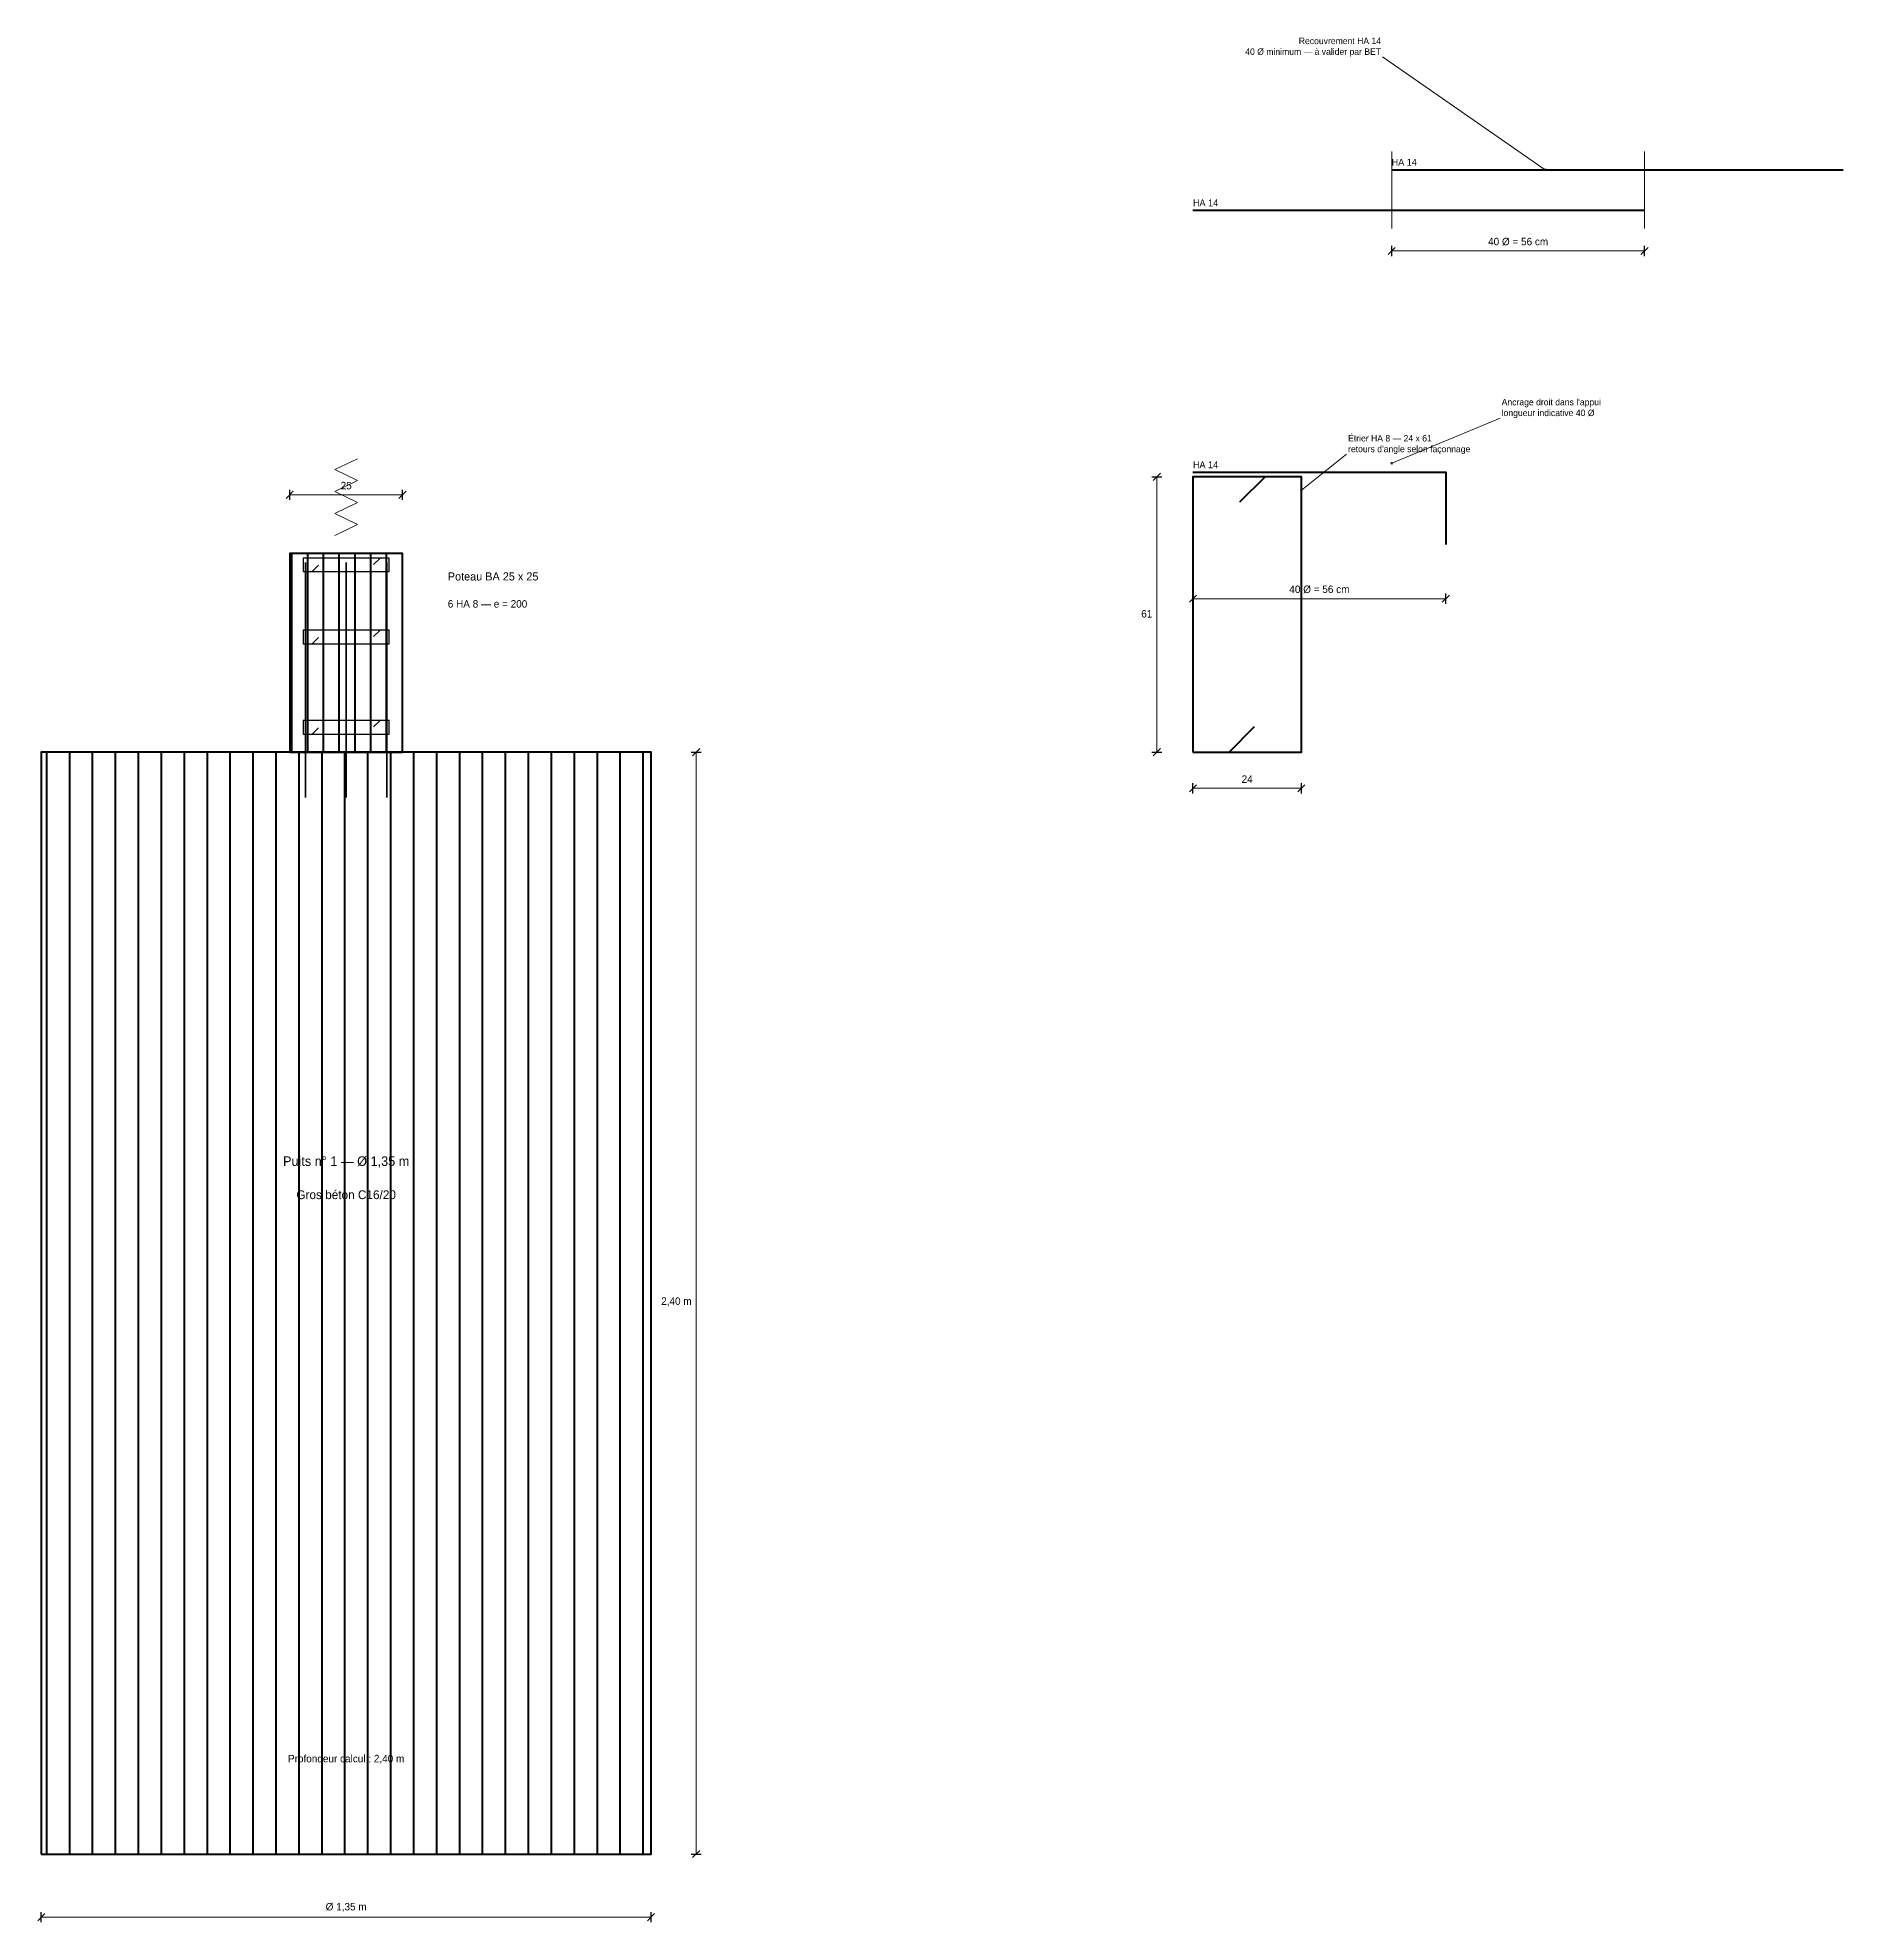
# Model space of a CAD drawing. Header units: centimetres. Extents: x -45 to 1744, y -489 to 84.
# Drawn here: x 1344.2 to 1744, y -489.1 to -71.8 of the extents above; entities that cross this region are included whole.
import ezdxf

# ---------------------------------------------------------------- set-up
doc = ezdxf.new("R2010")
doc.units = ezdxf.units.CM
for name, color, linetype, lineweight in [('STR_COFFRAGE_BA', 6, 'CONTINUOUS', 50), ('STR_COTATIONS_TEXTES', 7, 'CONTINUOUS', 25), ('STR_FERRAILLAGE', 6, 'CONTINUOUS', 40)]:
    doc.layers.add(name, color=color, linetype=linetype, lineweight=lineweight)

msp = doc.modelspace()

# ---------------------------------------------------------------- hatches: boundary and pattern name
at = {"layer": 'STR_COFFRAGE_BA'}
h = msp.add_hatch(dxfattribs=at)
h.set_pattern_fill('ANSI31', scale=1.1, angle=45)
h.paths.add_polyline_path([(1400, -230), (1425, -230), (1425, -186), (1400, -186)])
h = msp.add_hatch(dxfattribs=at)
h.set_pattern_fill('ANSI31', scale=1.6, angle=45)
h.paths.add_polyline_path([(1345, -474), (1480, -474), (1480, -230), (1345, -230)])

# ---------------------------------------------------------------- linework, layer by layer
at = {"layer": 'STR_COFFRAGE_BA', "lineweight": 50}
for points in [[(1400, -230), (1425, -230), (1425, -186), (1400, -186), (1400, -230)], [(1345, -474), (1480, -474), (1480, -230), (1345, -230), (1345, -474)]]:
    msp.add_lwpolyline(points, dxfattribs=at)
at = {"layer": 'STR_COTATIONS_TEXTES', "lineweight": 18}
for p, q in [((1678, -101), (1642, -76)), ((1644, -114), (1644, -97)), ((1700, -114), (1700, -97)), ((1644, -119), (1700, -119)), ((1644, -166), (1668, -156)), ((1624, -172), (1634, -164)), ((1592, -230), (1592, -169)), ((1400, -173), (1425, -173)), ((1600, -196), (1656, -196)), ((1490, -474), (1490, -230)), ((1600, -238), (1624, -238)), ((1345, -488), (1480, -488))]:
    msp.add_line(p, q, dxfattribs=at)
at = {"layer": 'STR_COTATIONS_TEXTES', "lineweight": 25}
for p, q in [((1643.2, -119.8), (1644.8, -118.2)), ((1644, -120.12), (1644, -117.88)), ((1699.2, -119.8), (1700.8, -118.2)), ((1700, -120.12), (1700, -117.88)), ((1590.88, -169), (1593.12, -169)), ((1591.2, -169.8), (1592.8, -168.2)), ((1399.2, -173.8), (1400.8, -172.2)), ((1400, -174.12), (1400, -171.88)), ((1424.2, -173.8), (1425.8, -172.2)), ((1425, -174.12), (1425, -171.88)), ((1599.2, -196.8), (1600.8, -195.2)), ((1600, -197.12), (1600, -194.88)), ((1655.2, -196.8), (1656.8, -195.2)), ((1656, -197.12), (1656, -194.88)), ((1489.2, -230.8), (1490.8, -229.2)), ((1591.2, -230.8), (1592.8, -229.2)), ((1488.88, -230), (1491.12, -230)), ((1590.88, -230), (1593.12, -230)), ((1599.2, -238.8), (1600.8, -237.2)), ((1600, -239.12), (1600, -236.88)), ((1623.2, -238.8), (1624.8, -237.2)), ((1624, -239.12), (1624, -236.88)), ((1488.88, -474), (1491.12, -474)), ((1489.2, -474.8), (1490.8, -473.2)), ((1344.2, -488.8), (1345.8, -487.2)), ((1345, -489.12), (1345, -486.88)), ((1479.2, -488.8), (1480.8, -487.2)), ((1480, -489.12), (1480, -486.88))]:
    msp.add_line(p, q, dxfattribs=at)
at = {"layer": 'STR_COTATIONS_TEXTES', "lineweight": 18}
msp.add_lwpolyline([(1410, -182), (1415, -179.57), (1410, -177.14), (1415, -174.71), (1410, -172.29), (1415, -169.86), (1410, -167.43), (1415, -165)], dxfattribs=at)
for centre in [(1678, -101), (1644, -166), (1624, -172)]:
    msp.add_circle(centre, 0.18, dxfattribs=at)
at = {"layer": 'STR_FERRAILLAGE', "lineweight": 40}
for p, q in [((1616, -169), (1610.34, -174.66)), ((1608, -230), (1613.66, -224.34))]:
    msp.add_line(p, q, dxfattribs=at)
at = {"layer": 'STR_FERRAILLAGE', "lineweight": 25}
for p, q in [((1420, -187), (1418.59, -188.41)), ((1405, -190), (1406.41, -188.59)), ((1420, -203), (1418.59, -204.41)), ((1405, -206), (1406.41, -204.59)), ((1405, -226), (1406.41, -224.59)), ((1420, -223), (1418.59, -224.41))]:
    msp.add_line(p, q, dxfattribs=at)
at = {"layer": 'STR_FERRAILLAGE', "lineweight": 35}
for p, q in [((1403.5, -240), (1403.5, -188)), ((1412.5, -240), (1412.5, -188)), ((1421.5, -240), (1421.5, -188))]:
    msp.add_line(p, q, dxfattribs=at)
at = {"layer": 'STR_FERRAILLAGE', "lineweight": 50}
for points in [[(1644, -101), (1744, -101)], [(1600, -110), (1700, -110)], [(1600, -168), (1656, -168), (1656, -184)]]:
    msp.add_lwpolyline(points, dxfattribs=at)
at = {"layer": 'STR_FERRAILLAGE', "lineweight": 40}
msp.add_lwpolyline([(1600, -230), (1624, -230), (1624, -169), (1600, -169), (1600, -230)], dxfattribs=at)
at = {"layer": 'STR_FERRAILLAGE', "lineweight": 25}
for points in [[(1403, -190), (1422, -190), (1422, -187), (1403, -187), (1403, -190)], [(1403, -206), (1422, -206), (1422, -203), (1403, -203), (1403, -206)], [(1403, -226), (1422, -226), (1422, -223), (1403, -223), (1403, -226)]]:
    msp.add_lwpolyline(points, dxfattribs=at)

# ---------------------------------------------------------------- texts
at = {"layer": 'STR_COTATIONS_TEXTES'}
for s, insert, char_height, attachment_point in [('Recouvrement HA 14\\P40 Ø minimum — à valider par BET', (1641.65, -76), 1.425, 9), ('40 Ø = 56 cm', (1672, -117.8), 1.65, 8), ("Ancrage droit dans l'appui\\Plongueur indicative 40 Ø", (1668.35, -156), 1.425, 7), ("Étrier HA 8 — 24 x 61\\Pretours d'angle selon façonnage", (1634.35, -164), 1.425, 7), ('25', (1412.5, -171.8), 1.65, 8), ('Poteau BA 25 x 25', (1435, -192), 1.8, 7), ('40 Ø = 56 cm', (1628, -194.8), 1.65, 8), ('6 HA 8 — e = 200', (1435, -198), 1.65, 7), ('61', (1591, -200.2), 1.65, 9), ('24', (1612, -236.8), 1.65, 8), ('Puits n° 1 — Ø 1,35 m', (1412.5, -322), 2.1, 8), ('Gros béton C16/20', (1412.5, -329), 1.95, 8), ('2,40 m', (1489, -352.7), 1.65, 9), ('Profondeur calcul : 2,40 m', (1412.5, -454), 1.65, 8), ('Ø 1,35 m', (1412.5, -486.8), 1.65, 8)]:
    msp.add_mtext(s, dxfattribs=dict(at, insert=insert, char_height=char_height, attachment_point=attachment_point))
at = {"layer": 'STR_FERRAILLAGE', "char_height": 1.5, "attachment_point": 7}
for insert in [(1644, -100.1), (1600, -109.1), (1600, -167.1)]:
    msp.add_mtext('HA 14', dxfattribs=dict(at, insert=insert))

doc.saveas('drawing.dxf')
